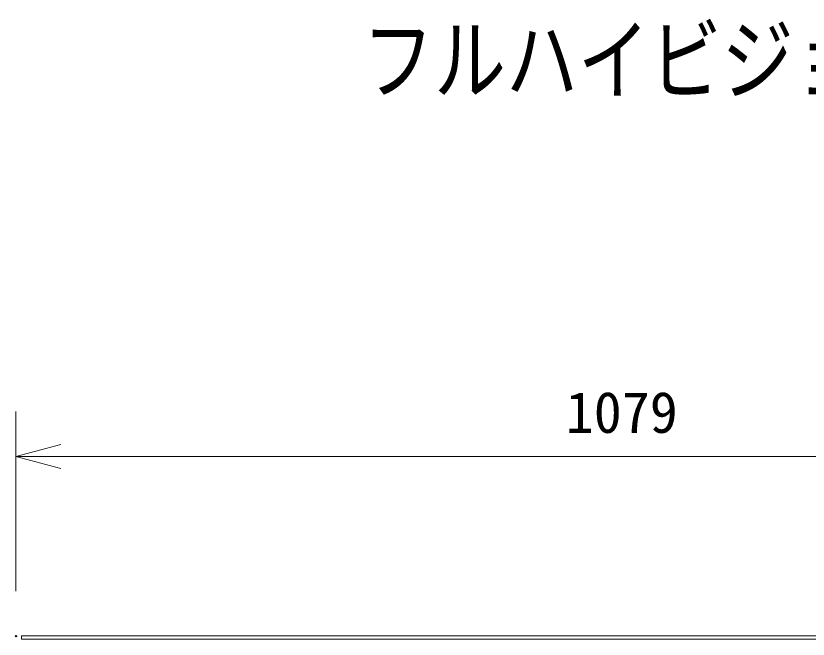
# Model space of a CAD drawing. Units: millimetres, scale not verified. Extents: x -62 to 63, y -56 to 57.
# Drawn here: x -50.89 to -15.63, y 29.1 to 56.85 of the extents above; entities that cross this region are included whole.
import ezdxf
from ezdxf.enums import TextEntityAlignment as Align

# ---------------------------------------------------------------- set-up
doc = ezdxf.new("R2010")
doc.units = ezdxf.units.MM
doc.header["$LTSCALE"] = 0.125
doc.header["$PDMODE"] = 32
doc.header["$PDSIZE"] = 0.0625
for name, color, linetype, lineweight in [('0-0_0', 1, 'Continuous', 18), ('0-4_GAIKEI', 1, 'Continuous', 18), ('0-5_SUNPO', 7, 'Continuous', 20)]:
    doc.layers.add(name, color=color, linetype=linetype, lineweight=lineweight)
doc.layers.add('0-1_DEFPOINTS', color=7, linetype='Continuous')
doc.layers.add('0-3_MOJI1', color=7, linetype='Continuous')
doc.styles.add('ＭＳ ゴシック', font='')
doc.styles.get('ＭＳ ゴシック').set_extended_font_data('MS Gothic')

# ---------------------------------------------------------------- blocks, each defined once
blk = doc.blocks.new('_OPEN30')
at = {"layer": '0-0_0', "color": 7, "lineweight": 20}
blk.add_line((0, 0), (-1, 0), dxfattribs=at)
blk.add_lwpolyline([(-1, 0.26795), (0, 0), (-1, -0.26795)], dxfattribs=at)
blk = doc.blocks.new('D6')
at = {"layer": '0-1_DEFPOINTS'}
blk.add_point((-53.4655, 36.9362), dxfattribs=at)
at = {"layer": '0-5_SUNPO'}
for p, q in [((-53.4655, 38.9362), (-53.4655, 46.9362)), ((-51.4655, 44.9362), (-1.5155, 44.9362))]:
    blk.add_line(p, q, dxfattribs=at)
at = {"layer": '0-5_SUNPO', "xscale": 2, "yscale": 2, "rotation": 180}
blk.add_blockref('_OPEN30', (-53.4655, 44.9362), dxfattribs=at)
at = {"layer": '0-5_SUNPO', "style": 'ＭＳ ゴシック'}
blk.add_text('1079', height=1.833, dxfattribs=at).set_placement((-28.9905, 45.4362), align=Align.BOTTOM_LEFT)

msp = doc.modelspace()

# ---------------------------------------------------------------- linework, layer by layer
at = {"layer": '0-4_GAIKEI', "color": 7}
msp.add_line((-50.6444, 29.2454), (2.8078, 29.2454), dxfattribs=at)
at = {"layer": '0-4_GAIKEI'}
for p, q in [((-50.6444, 29.1044), (-50.6444, 29.2454)), ((2.8078, 29.1044), (-50.6444, 29.1044))]:
    msp.add_line(p, q, dxfattribs=at)

# ---------------------------------------------------------------- block references
at = {"layer": '0-5_SUNPO'}
msp.add_blockref('D6', (2.5722, -7.6987), dxfattribs=at)

# ---------------------------------------------------------------- texts
at = {"layer": '0-3_MOJI1', "style": 'ＭＳ ゴシック', "width": 0.8}
msp.add_text('フルハイビジョン液晶ディスプレイ（据置スタンド付）', height=2.933, dxfattribs=at).set_placement((-35.482, 52.5483), align=Align.BOTTOM_LEFT)

doc.saveas('drawing.dxf')
